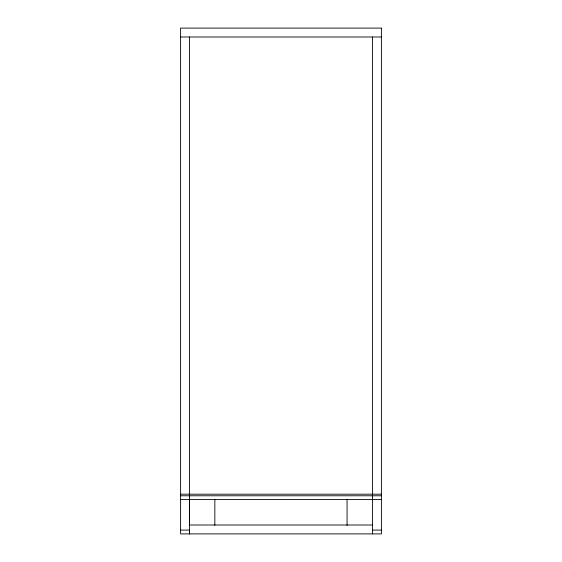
<?xml version="1.0" encoding="UTF-8"?>
<svg xmlns="http://www.w3.org/2000/svg" width="562" height="562" viewBox="0 0 562 562"><rect width="100%" height="100%" fill="white"/><g stroke="black" fill="none" stroke-linecap="round" stroke-linejoin="round"><path stroke-width="0.84" d="M189.499 499.59L189.499 525.006L372.501 525.006M180.606 36.994L381.394 36.994M180.606 494.188L381.394 494.188M180.606 495.775L381.394 495.775M180.606 499.59L381.394 499.583M180.606 530.085L189.499 530.085L189.499 533.9L189.499 495.775M372.501 530.085L381.394 530.085M372.501 36.994L372.501 494.188M372.501 495.775L372.501 533.9M347.063 499.239L347.063 525.407M214.846 499.239L214.839 525.238M189.499 36.994L189.499 494.188M381.394 28.1L180.606 28.1L180.606 533.9L381.394 533.9L381.394 28.1"/></g></svg>
